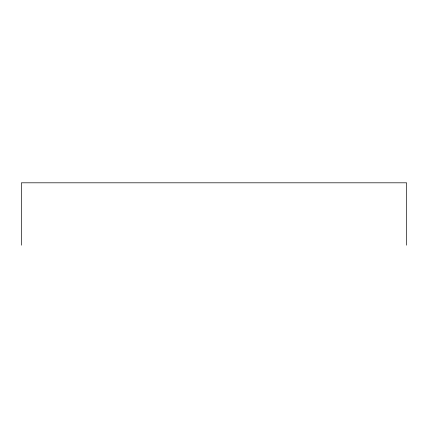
<?xml version="1.0" encoding="UTF-8"?>
<svg xmlns="http://www.w3.org/2000/svg" width="428" height="428" viewBox="0 0 428 428"><rect width="100%" height="100%" fill="white"/><g stroke="black" fill="none" stroke-linecap="round" stroke-linejoin="round"><path stroke-width="0.64" d="M406.6 245.191L406.6 182.81L21.4 182.81L21.4 245.191"/></g></svg>
